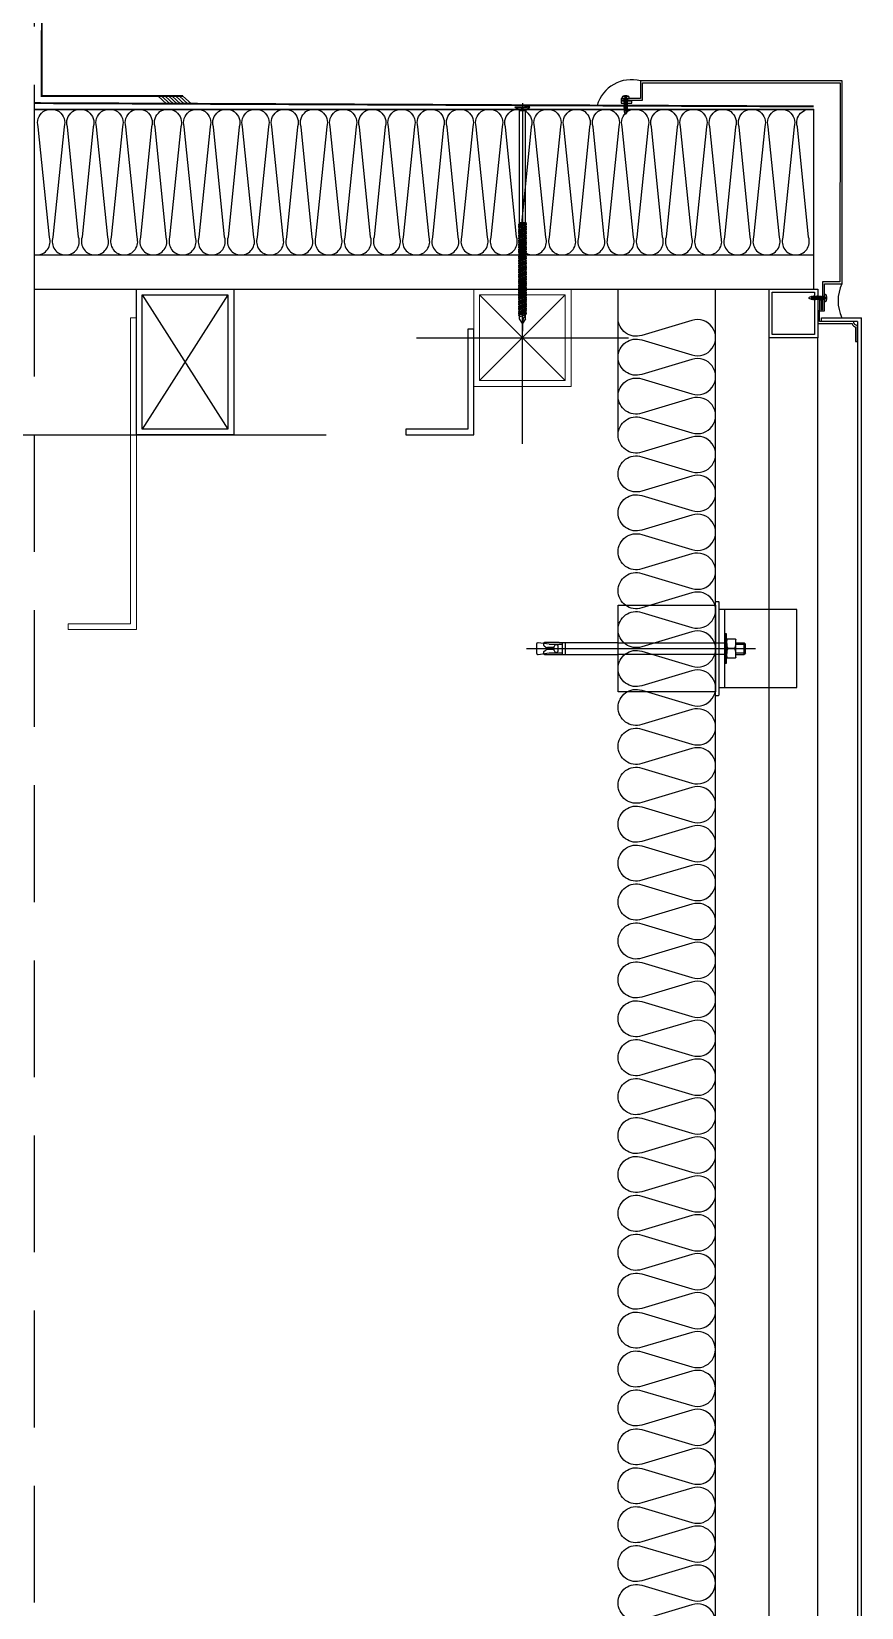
# Model space of a CAD drawing. Header units: millimetres. Extents: x -1320 to 172218, y -4077 to 50350.
# Drawn here: x 23597 to 24450, y 46745 to 48365 of the extents above; entities that cross this region are included whole.
import ezdxf

# ---------------------------------------------------------------- set-up
doc = ezdxf.new("R2010")
doc.units = ezdxf.units.MM
doc.header["$LTSCALE"] = 60
doc.linetypes.add('ghid', pattern=[3, 2, -1])
doc.linetypes.add('HIDDEN', pattern=[2, 1, -1])
for name, color, linetype in [('1', 1, 'Continuous'), ('4', 4, 'Continuous'), ('7', 7, 'Continuous'), ('A-ELE-8', 8, 'Continuous'), ('A-ETC-8', 8, 'Continuous'), ('A-FIN', 6, 'Continuous'), ('A-OPEN', 1, 'Continuous'), ('A-연도', 5, 'ghid'), ('BOLT', 8, 'Continuous'), ('cen', 1, 'Continuous'), ('DIM', 7, 'Continuous'), ('FLASHING', 3, 'Continuous'), ('INSUL', 8, 'Continuous'), ('ISL', 251, 'Continuous'), ('PANEL', 7, 'Continuous'), ('각파이프', 4, 'Continuous')]:
    doc.layers.add(name, color=color, linetype=linetype)
doc.layers.add('A-WIN', color=4, linetype='Continuous', lineweight=9)
doc.layers.add('NOPLOT', color=191, linetype='Continuous', plot=False)

# ---------------------------------------------------------------- blocks, each defined once
blk = doc.blocks.new('A$Cae507117')
at = {"layer": 'A-ETC-8'}
for points in [[(-50, 0), (-50, -50), (0, -50), (0, 0)], [(-46.8, -3.2), (-46.8, -46.8), (-3.2, -46.8), (-3.2, -3.2)]]:
    blk.add_lwpolyline(points, close=True, dxfattribs=at)
blk = doc.blocks.new('A$Cc29243e6')
at = {"layer": 'A-연도'}
blk.add_lwpolyline([(10720, -170), (10720, -33638.3), (9170, -33638.3), (9170, -170)], dxfattribs=at)
blk = doc.blocks.new('sq100')
at = {"layer": 'A-WIN', "color": 1}
for p, q in [((6038.6, -597309.5), (6126.6, -597397.5)), ((6126.6, -597309.5), (6038.6, -597397.5))]:
    blk.add_line(p, q, dxfattribs=at)
at = {"layer": 'A-WIN'}
for points in [[(6032.6, -597303.5), (6132.6, -597303.5), (6132.6, -597403.5), (6032.6, -597403.5)], [(6038.6, -597309.5), (6126.6, -597309.5), (6126.6, -597397.5), (6038.6, -597397.5)]]:
    blk.add_lwpolyline(points, close=True, dxfattribs=at)
at = {"layer": 'NOPLOT'}
for p, q in [((6082.6, -597462.5), (6082.6, -597244.5)), ((5973.7, -597353.5), (6191.6, -597353.5))]:
    blk.add_line(p, q, dxfattribs=at)
blk = doc.blocks.new('sb-200 (flat)')
at = {"layer": 'BOLT'}
for p, q in [((-7.7, 210.4), (7.7, 210.4)), ((-3, 206.8), (-7.7, 210.4)), ((-2.7, 206.8), (-7.5, 210.4)), ((-3, 91.3), (-3, 206.8)), ((3, 206.8), (-3, 206.8)), ((2.7, 206.8), (7.5, 210.4)), ((3, 206.8), (7.7, 210.4)), ((3, 90.5), (3, 206.8)), ((4, 87.9), (-4, 91.3)), ((4, 86.1), (-4, 89.5)), ((4, 84.2), (-4, 87.7)), ((4, 82.4), (-4, 85.8)), ((4, 80.6), (-4, 84)), ((4, 78.7), (-4, 82.2)), ((-3, 91.5), (3, 91.5)), ((-3, 89.5), (-3, 90.5)), ((-3, 89.5), (-3, 90.5)), ((-3, 87.7), (-3, 88.7)), ((-3, 85.8), (-3, 86.9)), ((-3, 84), (-3, 85)), ((-3, 82.2), (-3, 83.2)), ((-3, 80.3), (-3, 81.4)), ((4, 89.7), (-0.1, 91.5)), ((3, 88.7), (3, 89.7)), ((3, 86.9), (3, 87.9)), ((3, 85), (3, 86.1)), ((3, 83.2), (3, 84.2)), ((3, 81.4), (3, 82.4)), ((3, 81.4), (3, 82.4)), ((4, 76.9), (-4, 80.3)), ((4, 75.1), (-4, 78.5)), ((4, 73.2), (-4, 76.7)), ((4, 71.4), (-4, 74.8)), ((4, 69.6), (-4, 73)), ((4, 67.7), (-4, 71.2)), ((4, 65.9), (-4, 69.3)), ((4, 64.1), (-4, 67.5)), ((4, 62.2), (-4, 65.7)), ((-3, 78.5), (-3, 79.5)), ((-3, 76.7), (-3, 77.7)), ((-3, 74.8), (-3, 75.9)), ((-3, 73), (-3, 74)), ((-3, 71.2), (-3, 72.2)), ((-3, 69.3), (-3, 70.4)), ((-3, 67.5), (-3, 68.5)), ((-3, 65.7), (-3, 66.7)), ((-3, 63.8), (-3, 64.9)), ((3, 79.5), (3, 80.6)), ((3, 77.7), (3, 78.7)), ((3, 75.9), (3, 76.9)), ((3, 74), (3, 75.1)), ((3, 72.2), (3, 73.2)), ((3, 70.4), (3, 71.4)), ((3, 68.6), (3, 69.6)), ((3, 66.7), (3, 67.7)), ((3, 64.9), (3, 65.9)), ((4, 60.4), (-4, 63.8)), ((4, 58.6), (-4, 62)), ((4, 56.7), (-4, 60.2)), ((4, 54.9), (-4, 58.3)), ((4, 53.1), (-4, 56.5)), ((4, 51.2), (-4, 54.7)), ((4, 49.4), (-4, 52.8)), ((4, 47.6), (-4, 51)), ((4, 45.8), (-4, 49.2)), ((-3, 62), (-3, 63)), ((-3, 60.2), (-3, 61.2)), ((-3, 58.3), (-3, 59.4)), ((-3, 56.5), (-3, 57.5)), ((-3, 54.7), (-3, 55.7)), ((-3, 51), (-3, 52)), ((-3, 49.2), (-3, 50.2)), ((3, 63.1), (3, 64.1)), ((3, 61.2), (3, 62.2)), ((3, 59.4), (3, 60.4)), ((3, 57.6), (3, 58.6)), ((3, 55.7), (3, 56.7)), ((3, 53.9), (3, 54.9)), ((3, 52.1), (3, 53.1)), ((3, 50.2), (3, 51.2)), ((3, 48.4), (3, 49.4)), ((4, 43.9), (-4, 47.3)), ((4, 42.1), (-4, 45.5)), ((4, 40.3), (-4, 43.7)), ((4, 38.4), (-4, 41.8)), ((4, 36.6), (-4, 40)), ((4, 34.8), (-4, 38.2)), ((4, 32.9), (-4, 36.3)), ((4, 31.1), (-4, 34.5)), ((4, 29.3), (-4, 32.7)), ((-3, 47.3), (-3, 48.4)), ((-3, 45.5), (-3, 46.5)), ((-3, 43.7), (-3, 44.7)), ((-3, 41.8), (-3, 42.9)), ((-3, 40), (-3, 41)), ((-3, 38.2), (-3, 39.2)), ((-3, 36.3), (-3, 37.4)), ((-3, 34.5), (-3, 35.5)), ((-3, 32.7), (-3, 33.7)), ((3, 46.6), (3, 47.6)), ((3, 44.7), (3, 45.8)), ((3, 42.9), (3, 43.9)), ((3, 41.1), (3, 42.1)), ((3, 39.2), (3, 40.3)), ((3, 37.4), (3, 38.4)), ((3, 35.6), (3, 36.6)), ((3, 33.7), (3, 34.8)), ((3, 31.9), (3, 32.9)), ((4, 27.4), (-4, 30.8)), ((4, 25.6), (-4, 29)), ((4, 23.8), (-4, 27.2)), ((4, 21.9), (-4, 25.3)), ((4, 20.1), (-4, 23.5)), ((4, 18.3), (-4, 21.7)), ((4, 16.4), (-4, 19.8)), ((4, 14.6), (-4, 18)), ((-3, 30.8), (-3, 31.9)), ((-3, 29), (-3, 30)), ((-3, 27.2), (-3, 28.2)), ((-3, 25.3), (-3, 26.4)), ((-3, 23.5), (-3, 24.5)), ((-3, 21.7), (-3, 22.7)), ((-3, 19.8), (-3, 20.9)), ((-3, 18), (-3, 19)), ((-3, 16.2), (-3, 17.2)), ((3, 30.1), (3, 31.1)), ((3, 28.2), (3, 29.3)), ((3, 26.4), (3, 27.4)), ((3, 24.6), (3, 25.6)), ((3, 22.7), (3, 23.8)), ((3, 20.9), (3, 21.9)), ((3, 19.1), (3, 20.1)), ((3, 17.2), (3, 18.3)), ((3, 15.4), (3, 16.4)), ((4, 12.8), (-4, 16.2)), ((4, 10.9), (-4, 14.3)), ((4, 9.1), (-4, 12.5)), ((4, 7.3), (-4, 10.7)), ((4, 5.4), (-4, 8.8)), ((4, 3.6), (-4, 7)), ((4, 1.8), (-4, 5.2)), ((4, -0.1), (-4, 3.3)), ((4, -1.9), (-4, 1.5)), ((-3, 14.3), (-3, 15.4)), ((-3, 12.5), (-3, 13.5)), ((-3, 10.7), (-3, 11.7)), ((-3, 8.8), (-3, 9.9)), ((-3, 7), (-3, 8)), ((-3, 5.2), (-3, 6.2)), ((-3, 3.3), (-3, 4.4)), ((-3, 1.5), (-3, 2.5)), ((-3, -0.3), (-3, 0.7)), ((4, 7.3), (-0.1, 9)), ((3, 13.6), (3, 14.6)), ((3, 11.7), (3, 12.8)), ((3, 9.9), (3, 10.9)), ((3, 8.1), (3, 9.1)), ((3, 6.2), (3, 7.3)), ((3, 4.4), (3, 5.4)), ((3, 2.6), (3, 3.6)), ((3, 0.7), (3, 1.8)), ((4, -3.7), (-4, -0.3)), ((-1.1, -3.4), (-4, -2.2)), ((-3, -2.2), (-3, -1.1)), ((-3, -7.2), (-3, -3)), ((3, -1.1), (3, -0.1)), ((3, -2.9), (3, -1.9)), ((3, -7.2), (3, -3.7))]:
    blk.add_line(p, q, dxfattribs=at)
at = {"layer": 'BOLT', "linetype": 'HIDDEN'}
for q in [(-0.5, 209.4), (0.5, 209.4)]:
    blk.add_line((0, 210.4), q, dxfattribs=at)
for points in [[(0.5, 209.4), (4.5, 209.4), (4.5, 210.4), (-4.5, 210.4), (-4.5, 209.4), (-0.5, 209.4)], [(0.5, 210.4), (-0.5, 210.4)], [(-0.5, 209.4), (-0.5, 207.4), (0.5, 207.4), (0.5, 209.4)]]:
    blk.add_lwpolyline(points, dxfattribs=at)
at = {"layer": 'BOLT'}
for points in [[(-4, 91.3), (-3, 90.5), (3, 87.9), (4, 87.9), (3, 88.7), (-3, 91.3)], [(-4, 89.5), (-3, 88.7), (3, 86.1), (4, 86.1), (3, 86.9), (-3, 89.5)], [(-4, 87.7), (-3, 86.9), (3, 84.2), (4, 84.2), (3, 85), (-3, 87.7)], [(-4, 85.8), (-3, 85), (3, 82.4), (4, 82.4), (3, 83.2), (-3, 85.8)], [(-4, 84), (-3, 83.2), (3, 80.6), (4, 80.6), (3, 81.4), (-3, 84)], [(-4, 82.2), (-3, 81.4), (3, 78.7), (4, 78.7), (3, 79.5), (-3, 82.2)], [(-0.1, 91.5), (0.9, 90.7), (3, 89.7), (4, 89.7), (3, 90.5), (0.9, 91.5)], [(-4, 80.3), (-3, 79.5), (3, 76.9), (4, 76.9), (3, 77.7), (-3, 80.3)], [(-4, 78.5), (-3, 77.7), (3, 75.1), (4, 75.1), (3, 75.9), (-3, 78.5)], [(-4, 76.7), (-3, 75.9), (3, 73.2), (4, 73.2), (3, 74), (-3, 76.7)], [(-4, 74.8), (-3, 74), (3, 71.4), (4, 71.4), (3, 72.2), (-3, 74.8)], [(-4, 73), (-3, 72.2), (3, 69.6), (4, 69.6), (3, 70.4), (-3, 73)], [(-4, 71.2), (-3, 70.4), (3, 67.7), (4, 67.7), (3, 68.6), (-3, 71.2)], [(-4, 69.3), (-3, 68.5), (3, 65.9), (4, 65.9), (3, 66.7), (-3, 69.3)], [(-4, 67.5), (-3, 66.7), (3, 64.1), (4, 64.1), (3, 64.9), (-3, 67.5)], [(-4, 65.7), (-3, 64.9), (3, 62.2), (4, 62.2), (3, 63.1), (-3, 65.7)], [(-4, 63.8), (-3, 63), (3, 60.4), (4, 60.4), (3, 61.2), (-3, 63.8)], [(-4, 62), (-3, 61.2), (3, 58.6), (4, 58.6), (3, 59.4), (-3, 62)], [(-4, 60.2), (-3, 59.4), (3, 56.7), (4, 56.7), (3, 57.6), (-3, 60.2)], [(-4, 58.3), (-3, 57.5), (3, 54.9), (4, 54.9), (3, 55.7), (-3, 58.3)], [(-4, 56.5), (-3, 55.7), (3, 53.1), (4, 53.1), (3, 53.9), (-3, 56.5)], [(-4, 54.7), (-3, 53.9), (3, 51.2), (4, 51.2), (3, 52.1), (-3, 54.7)], [(-4, 52.8), (-3, 52), (3, 49.4), (4, 49.4), (3, 50.2), (-3, 52.8)], [(-4, 51), (-3, 50.2), (3, 47.6), (4, 47.6), (3, 48.4), (-3, 51)], [(-4, 49.2), (-3, 48.4), (3, 45.8), (4, 45.8), (3, 46.6), (-3, 49.2)], [(-4, 47.3), (-3, 46.5), (3, 43.9), (4, 43.9), (3, 44.7), (-3, 47.3)], [(-4, 45.5), (-3, 44.7), (3, 42.1), (4, 42.1), (3, 42.9), (-3, 45.5)], [(-4, 43.7), (-3, 42.9), (3, 40.3), (4, 40.3), (3, 41.1), (-3, 43.7)], [(-4, 41.8), (-3, 41), (3, 38.4), (4, 38.4), (3, 39.2), (-3, 41.8)], [(-4, 40), (-3, 39.2), (3, 36.6), (4, 36.6), (3, 37.4), (-3, 40)], [(-4, 38.2), (-3, 37.4), (3, 34.8), (4, 34.8), (3, 35.6), (-3, 38.2)], [(-4, 36.3), (-3, 35.5), (3, 32.9), (4, 32.9), (3, 33.7), (-3, 36.3)], [(-4, 34.5), (-3, 33.7), (3, 31.1), (4, 31.1), (3, 31.9), (-3, 34.5)], [(-4, 32.7), (-3, 31.9), (3, 29.3), (4, 29.3), (3, 30.1), (-3, 32.7)], [(-4, 30.8), (-3, 30), (3, 27.4), (4, 27.4), (3, 28.2), (-3, 30.8)], [(-4, 29), (-3, 28.2), (3, 25.6), (4, 25.6), (3, 26.4), (-3, 29)], [(-4, 27.2), (-3, 26.4), (3, 23.8), (4, 23.8), (3, 24.6), (-3, 27.2)], [(-4, 25.3), (-3, 24.5), (3, 21.9), (4, 21.9), (3, 22.7), (-3, 25.3)], [(-4, 23.5), (-3, 22.7), (3, 20.1), (4, 20.1), (3, 20.9), (-3, 23.5)], [(-4, 21.7), (-3, 20.9), (3, 18.3), (4, 18.3), (3, 19.1), (-3, 21.7)], [(-4, 19.8), (-3, 19), (3, 16.4), (4, 16.4), (3, 17.2), (-3, 19.8)], [(-4, 18), (-3, 17.2), (3, 14.6), (4, 14.6), (3, 15.4), (-3, 18)], [(-4, 16.2), (-3, 15.4), (3, 12.8), (4, 12.8), (3, 13.6), (-3, 16.2)], [(-4, 14.3), (-3, 13.5), (3, 10.9), (4, 10.9), (3, 11.7), (-3, 14.3)], [(-4, 12.5), (-3, 11.7), (3, 9.1), (4, 9.1), (3, 9.9), (-3, 12.5)], [(-4, 10.7), (-3, 9.9), (3, 7.3), (4, 7.3), (3, 8.1), (-3, 10.7)], [(-4, 8.8), (-3, 8), (3, 5.4), (4, 5.4), (3, 6.2), (-3, 8.8)], [(-4, 7), (-3, 6.2), (3, 3.6), (4, 3.6), (3, 4.4), (-3, 7)], [(-4, 5.2), (-3, 4.4), (3, 1.8), (4, 1.8), (3, 2.6), (-3, 5.2)], [(-4, 3.3), (-3, 2.5), (3, -0.1), (4, -0.1), (3, 0.7), (-3, 3.3)], [(-4, 1.5), (-3, 0.7), (3, -1.9), (4, -1.9), (3, -1.1), (-3, 1.5)], [(-4, -0.3), (-3, -1.1), (3, -3.7), (4, -3.7), (3, -2.9), (-3, -0.3)], [(-4, -2.2), (-3, -3), (-2.1, -3.4), (-1.1, -3.4), (-2.1, -2.6), (-3, -2.2)]]:
    blk.add_lwpolyline(points, close=True, dxfattribs=at)
for points in [[(-3, 89.9), (-4, 89.5), (-3, 90.3)], [(-3, 88.1), (-4, 87.7), (-3, 88.5)], [(-3, 86.2), (-4, 85.8), (-3, 86.6)], [(-3, 84.4), (-4, 84), (-3, 84.8)], [(-3, 82.6), (-4, 82.2), (-3, 83)], [(-3, 80.7), (-4, 80.3), (-3, 81.1)], [(3, 89.3), (4, 89.7), (3, 88.9)], [(3, 89.3), (4, 89.7), (3, 88.9)], [(3, 87.5), (4, 87.9), (3, 87.1)], [(3, 87.5), (4, 87.9), (3, 87.1)], [(3, 85.7), (4, 86.1), (3, 85.3)], [(3, 85.7), (4, 86.1), (3, 85.3)], [(3, 83.8), (4, 84.2), (3, 83.4)], [(3, 83.8), (4, 84.2), (3, 83.4)], [(3, 82), (4, 82.4), (3, 81.6)], [(3, 82), (4, 82.4), (3, 81.6)], [(-3, 78.9), (-4, 78.5), (-3, 79.3)], [(-3, 77.1), (-4, 76.7), (-3, 77.5)], [(-3, 75.2), (-4, 74.8), (-3, 75.6)], [(-3, 73.4), (-4, 73), (-3, 73.8)], [(-3, 71.6), (-4, 71.2), (-3, 72)], [(-3, 69.7), (-4, 69.3), (-3, 70.1)], [(-3, 67.9), (-4, 67.5), (-3, 68.3)], [(-3, 66.1), (-4, 65.7), (-3, 66.5)], [(3, 80.2), (4, 80.6), (3, 79.8)], [(3, 80.2), (4, 80.6), (3, 79.8)], [(3, 78.3), (4, 78.7), (3, 77.9)], [(3, 78.3), (4, 78.7), (3, 77.9)], [(3, 76.5), (4, 76.9), (3, 76.1)], [(3, 76.5), (4, 76.9), (3, 76.1)], [(3, 74.7), (4, 75.1), (3, 74.3)], [(3, 74.7), (4, 75.1), (3, 74.3)], [(3, 72.8), (4, 73.2), (3, 72.4)], [(3, 72.8), (4, 73.2), (3, 72.4)], [(3, 71), (4, 71.4), (3, 70.6)], [(3, 71), (4, 71.4), (3, 70.6)], [(3, 69.2), (4, 69.6), (3, 68.8)], [(3, 69.2), (4, 69.6), (3, 68.8)], [(3, 67.3), (4, 67.7), (3, 66.9)], [(3, 67.3), (4, 67.7), (3, 66.9)], [(3, 65.5), (4, 65.9), (3, 65.1)], [(3, 65.5), (4, 65.9), (3, 65.1)], [(-3, 64.2), (-4, 63.8), (-3, 64.6)], [(-3, 62.4), (-4, 62), (-3, 62.8)], [(-3, 60.6), (-4, 60.2), (-3, 61)], [(-3, 58.7), (-4, 58.3), (-3, 59.1)], [(-3, 56.9), (-4, 56.5), (-3, 57.3)], [(-3, 55.1), (-4, 54.7), (-3, 55.5)], [(-3, 53.2), (-4, 52.8), (-3, 53.6)], [(-3, 51.4), (-4, 51), (-3, 51.8)], [(-3, 49.6), (-4, 49.2), (-3, 50)], [(3, 63.7), (4, 64.1), (3, 63.3)], [(3, 63.7), (4, 64.1), (3, 63.3)], [(3, 61.8), (4, 62.2), (3, 61.4)], [(3, 61.8), (4, 62.2), (3, 61.4)], [(3, 60), (4, 60.4), (3, 59.6)], [(3, 60), (4, 60.4), (3, 59.6)], [(3, 58.2), (4, 58.6), (3, 57.8)], [(3, 58.2), (4, 58.6), (3, 57.8)], [(3, 56.3), (4, 56.7), (3, 55.9)], [(3, 56.3), (4, 56.7), (3, 55.9)], [(3, 54.5), (4, 54.9), (3, 54.1)], [(3, 54.5), (4, 54.9), (3, 54.1)], [(3, 52.7), (4, 53.1), (3, 52.3)], [(3, 52.7), (4, 53.1), (3, 52.3)], [(3, 50.8), (4, 51.2), (3, 50.4)], [(3, 50.8), (4, 51.2), (3, 50.4)], [(3, 49), (4, 49.4), (3, 48.6)], [(3, 49), (4, 49.4), (3, 48.6)], [(-3, 47.7), (-4, 47.3), (-3, 48.1)], [(-3, 45.9), (-4, 45.5), (-3, 46.3)], [(-3, 44.1), (-4, 43.7), (-3, 44.5)], [(-3, 42.2), (-4, 41.8), (-3, 42.6)], [(-3, 40.4), (-4, 40), (-3, 40.8)], [(-3, 38.6), (-4, 38.2), (-3, 39)], [(-3, 36.7), (-4, 36.3), (-3, 37.1)], [(-3, 34.9), (-4, 34.5), (-3, 35.3)], [(-3, 33.1), (-4, 32.7), (-3, 33.5)], [(3, 47.2), (4, 47.6), (3, 46.8)], [(3, 47.2), (4, 47.6), (3, 46.8)], [(3, 45.3), (4, 45.8), (3, 44.9)], [(3, 45.3), (4, 45.8), (3, 44.9)], [(3, 43.5), (4, 43.9), (3, 43.1)], [(3, 43.5), (4, 43.9), (3, 43.1)], [(3, 41.7), (4, 42.1), (3, 41.3)], [(3, 41.7), (4, 42.1), (3, 41.3)], [(3, 39.8), (4, 40.3), (3, 39.4)], [(3, 39.8), (4, 40.3), (3, 39.4)], [(3, 38), (4, 38.4), (3, 37.6)], [(3, 38), (4, 38.4), (3, 37.6)], [(3, 36.2), (4, 36.6), (3, 35.8)], [(3, 36.2), (4, 36.6), (3, 35.8)], [(3, 34.4), (4, 34.8), (3, 33.9)], [(3, 34.4), (4, 34.8), (3, 33.9)], [(3, 32.5), (4, 32.9), (3, 32.1)], [(3, 32.5), (4, 32.9), (3, 32.1)], [(-3, 31.2), (-4, 30.8), (-3, 31.6)], [(-3, 29.4), (-4, 29), (-3, 29.8)], [(-3, 27.6), (-4, 27.2), (-3, 28)], [(-3, 25.7), (-4, 25.3), (-3, 26.1)], [(-3, 23.9), (-4, 23.5), (-3, 24.3)], [(-3, 22.1), (-4, 21.7), (-3, 22.5)], [(-3, 20.2), (-4, 19.8), (-3, 20.6)], [(-3, 18.4), (-4, 18), (-3, 18.8)], [(-3, 16.6), (-4, 16.2), (-3, 17)], [(3, 30.7), (4, 31.1), (3, 30.3)], [(3, 30.7), (4, 31.1), (3, 30.3)], [(3, 28.9), (4, 29.3), (3, 28.4)], [(3, 28.9), (4, 29.3), (3, 28.4)], [(3, 27), (4, 27.4), (3, 26.6)], [(3, 27), (4, 27.4), (3, 26.6)], [(3, 25.2), (4, 25.6), (3, 24.8)], [(3, 25.2), (4, 25.6), (3, 24.8)], [(3, 23.4), (4, 23.8), (3, 23)], [(3, 23.4), (4, 23.8), (3, 23)], [(3, 21.5), (4, 21.9), (3, 21.1)], [(3, 21.5), (4, 21.9), (3, 21.1)], [(3, 19.7), (4, 20.1), (3, 19.3)], [(3, 19.7), (4, 20.1), (3, 19.3)], [(3, 17.9), (4, 18.3), (3, 17.5)], [(3, 17.9), (4, 18.3), (3, 17.5)], [(3, 16), (4, 16.4), (3, 15.6)], [(3, 16), (4, 16.4), (3, 15.6)], [(-3, 14.7), (-4, 14.3), (-3, 15.1)], [(-3, 12.9), (-4, 12.5), (-3, 13.3)], [(-3, 11.1), (-4, 10.7), (-3, 11.5)], [(-3, 9.2), (-4, 8.8), (-3, 9.6)], [(-3, 7.4), (-4, 7), (-3, 7.8)], [(-3, 5.6), (-4, 5.2), (-3, 6)], [(-3, 3.7), (-4, 3.3), (-3, 4.1)], [(-3, 1.9), (-4, 1.5), (-3, 2.3)], [(-3, 0.1), (-4, -0.3), (-3, 0.5)], [(3, 14.2), (4, 14.6), (3, 13.8)], [(3, 14.2), (4, 14.6), (3, 13.8)], [(3, 12.4), (4, 12.8), (3, 12)], [(3, 12.4), (4, 12.8), (3, 12)], [(3, 10.5), (4, 10.9), (3, 10.1)], [(3, 10.5), (4, 10.9), (3, 10.1)], [(3, 8.7), (4, 9.1), (3, 8.3)], [(3, 8.7), (4, 9.1), (3, 8.3)], [(3, 6.9), (4, 7.3), (3, 6.5)], [(3, 6.9), (4, 7.3), (3, 6.5)], [(3, 6.9), (4, 7.3), (3, 6.5)], [(3, 6.9), (4, 7.3), (3, 6.5)], [(3, 5), (4, 5.4), (3, 4.6)], [(3, 5), (4, 5.4), (3, 4.6)], [(3, 3.2), (4, 3.6), (3, 2.8)], [(3, 3.2), (4, 3.6), (3, 2.8)], [(3, 1.4), (4, 1.8), (3, 1)], [(3, 1.4), (4, 1.8), (3, 1)], [(-3, -1.8), (-4, -2.2), (-3, -1.4)], [(3, -5.2), (-1.1, -3.4), (-3, -4.5), (-0.7, -7), (0, -12)], [(-3, -7.2), (0, -12), (3, -7.2)], [(3, -0.5), (4, -0.1), (3, -0.9)], [(3, -0.5), (4, -0.1), (3, -0.9)], [(3, -2.3), (4, -1.9), (3, -2.7)], [(3, -2.3), (4, -1.9), (3, -2.7)], [(3, -4.1), (4, -3.7), (3, -4.5)], [(3, -4.1), (4, -3.7), (3, -4.5)]]:
    blk.add_lwpolyline(points, dxfattribs=at)
at = {"layer": 'cen'}
blk.add_line((0, 214.4), (0, -20), dxfattribs=at)
blk = doc.blocks.new('BBCCCVV')
at = {"layer": '1', "ltscale": 0.2}
for p, q in [((-1.5, 0), (-1.5, -1.3)), ((1.5, 0), (1.5, -0.7)), ((-2, -1.5), (-1.5, -1.3)), ((-2, -1.5), (2, -2.1)), ((-2, -1.6), (-1.5, -1.8)), ((-2, -1.6), (1.9, -2.2)), ((-2, -2.7), (-1.5, -2.5)), ((-2, -2.7), (2, -3.4)), ((-2, -2.8), (-1.5, -3)), ((-2, -2.8), (1.9, -3.5)), ((-2, -3.9), (-1.5, -3.7)), ((-2, -3.9), (2, -4.6)), ((-2, -4), (-1.5, -4.2)), ((-2, -4), (1.9, -4.7)), ((-2, -5.2), (-1.5, -5)), ((-2, -5.2), (2, -5.8)), ((-2, -5.3), (-1.5, -5.5)), ((-2, -5.3), (1.9, -5.9)), ((-2, -6.4), (-1.5, -6.2)), ((-2, -6.4), (2, -7.1)), ((-2, -6.5), (-1.5, -6.7)), ((-2, -6.5), (1.9, -7.2)), ((-2, -7.6), (-1.5, -7.4)), ((-2, -7.6), (2, -8.3)), ((-2, -7.7), (-1.5, -7.9)), ((-2, -7.7), (1.9, -8.4)), ((-2, -8.9), (-1.5, -8.7)), ((-2, -8.9), (2, -9.5)), ((-2, -9), (-1.5, -9.2)), ((-2, -9), (1.9, -9.6)), ((-2, -10.1), (-1.5, -9.9)), ((-2, -10.1), (2, -10.8)), ((-2, -10.2), (-1.5, -10.4)), ((-2, -10.2), (1.9, -10.9)), ((-2, -11.3), (-1.5, -11.1)), ((-2, -11.3), (2, -12)), ((-2, -11.4), (-1.5, -11.6)), ((-2, -11.4), (1.9, -12.1)), ((-2, -12.6), (-1.5, -12.4)), ((-2, -12.6), (1.5, -13.2)), ((-2, -12.7), (-1.5, -12.9)), ((-2, -12.7), (1.3, -13.2)), ((-1.5, -1.3), (1.5, -1.9)), ((-1.5, -1.8), (-1.5, -2.5)), ((-1.5, -1.8), (1.5, -2.4)), ((-1.5, -2.5), (1.5, -3.1)), ((-1.5, -3), (-1.5, -3.7)), ((-1.5, -3), (1.5, -3.6)), ((-1.5, -3.7), (1.5, -4.4)), ((-1.5, -4.2), (-1.5, -5)), ((-1.5, -4.2), (1.5, -4.9)), ((-1.5, -5), (1.5, -5.6)), ((-1.5, -5.5), (-1.5, -6.2)), ((-1.5, -5.5), (1.5, -6.1)), ((-1.5, -6.2), (1.5, -6.8)), ((-1.5, -6.7), (-1.5, -7.4)), ((-1.5, -6.7), (1.5, -7.3)), ((-1.5, -7.4), (1.5, -8.1)), ((-1.5, -7.9), (-1.5, -8.7)), ((-1.5, -7.9), (1.5, -8.6)), ((-1.5, -8.7), (1.5, -9.3)), ((-1.5, -9.2), (-1.5, -9.9)), ((-1.5, -9.2), (1.5, -9.8)), ((-1.5, -9.9), (1.5, -10.5)), ((-1.5, -10.4), (-1.5, -11.1)), ((-1.5, -10.4), (1.5, -11)), ((-1.5, -11.1), (1.5, -11.8)), ((-1.5, -11.6), (-1.5, -12.4)), ((-1.5, -11.6), (1.5, -12.3)), ((-1.5, -12.4), (1.5, -13)), ((-1.5, -12.9), (-1.5, -13.4)), ((-1.5, -12.9), (0, -13.2)), ((-1.5, -13.4), (-0.4, -15.8)), ((-0.1, -0.5), (2, -0.9)), ((-0.1, -0.5), (1.5, -0.7)), ((-0.1, -0.7), (1.9, -1)), ((-0.1, -0.7), (1.5, -1.2)), ((1.5, -13.2), (0, -13.2)), ((1.5, -13.4), (0.4, -15.8)), ((2, -0.8), (1.5, -0.7)), ((2, -1), (1.5, -1.2)), ((1.5, -1.2), (1.5, -1.9)), ((2, -2.1), (1.5, -1.9)), ((2, -2.2), (1.5, -2.4)), ((1.5, -2.4), (1.5, -3.1)), ((2, -3.3), (1.5, -3.1)), ((2, -3.4), (1.5, -3.6)), ((1.5, -3.6), (1.5, -4.4)), ((2, -4.6), (1.5, -4.4)), ((2, -4.7), (1.5, -4.9)), ((1.5, -4.9), (1.5, -5.6)), ((2, -5.8), (1.5, -5.6)), ((2, -5.9), (1.5, -6.1)), ((1.5, -6.1), (1.5, -6.8)), ((2, -7), (1.5, -6.8)), ((2, -7.1), (1.5, -7.3)), ((1.5, -7.3), (1.5, -8.1)), ((2, -8.3), (1.5, -8.1)), ((2, -8.4), (1.5, -8.6)), ((1.5, -8.6), (1.5, -9.3)), ((2, -9.5), (1.5, -9.3)), ((2, -9.6), (1.5, -9.8)), ((1.5, -9.8), (1.5, -10.5)), ((2, -10.7), (1.5, -10.5)), ((2, -10.8), (1.5, -11)), ((1.5, -11), (1.5, -11.8)), ((2, -12), (1.5, -11.8)), ((2, -12.1), (1.5, -12.3)), ((1.5, -12.3), (1.5, -13.4))]:
    blk.add_line(p, q, dxfattribs=at)
blk.add_lwpolyline([(-3.5, 0), (3.5, 0), (3.5, 1, 0.336479), (2.5, 2.2, 0.138717), (-2.5, 2.2, 0.336479), (-3.5, 1)], format="xyb", close=True, dxfattribs=at)
blk.add_lwpolyline([(2.5, 2.2), (2.3, 2), (2.1, 2), (1.8, 1.9), (1.5, 2), (1.3, 2), (1, 2.1), (0.8, 2.1), (0.7, 2.1), (0.6, 2.1), (0.5, 2), (0.5, 1.8), (0.5, 1.6), (0.5, 1.4), (0.5, 1.2), (0.5, 1), (0.5, 0.8), (0.4, 0.7), (0.3, 0.6), (0.1, 0.6), (0, 0.5), (-0.1, 0.6), (-0.3, 0.6), (-0.4, 0.7), (-0.5, 0.8), (-0.5, 1), (-0.5, 1.2), (-0.5, 1.4), (-0.5, 1.6), (-0.5, 1.8), (-0.5, 2), (-0.6, 2.1), (-0.7, 2.1), (-0.8, 2.1), (-1, 2.1), (-1.3, 2), (-1.5, 2), (-1.8, 1.9), (-2.1, 2), (-2.3, 2), (-2.5, 2.2)], dxfattribs=at)
for centre, radius, start, end in [((-1.9, -1.5), 0.0925, 150.0754, 220.1339), ((-1.9, -2.8), 0.0925, 150.0754, 220.1339), ((-1.9, -4), 0.0925, 150.0754, 220.1339), ((-1.9, -5.2), 0.0925, 150.0754, 220.1339), ((-1.9, -6.5), 0.0925, 150.0754, 220.1339), ((-1.9, -7.7), 0.0925, 150.0754, 220.1339), ((-1.9, -8.9), 0.0925, 150.0754, 220.1339), ((-1.9, -10.2), 0.0925, 150.0754, 220.1339), ((-1.9, -11.4), 0.0925, 150.0754, 220.1339), ((-1.9, -12.6), 0.0925, 150.0754, 220.1339), ((0, -15.5), 0.46, 215.1627, 324.8373), ((0, -0.6), 0.0602, 110.6851, 229.2729), ((1.9, -0.9), 0.0925, 330.0754, 40.1339), ((1.9, -2.2), 0.0925, 330.0754, 40.1339), ((1.9, -3.4), 0.0925, 330.0754, 40.1339), ((1.9, -4.6), 0.0925, 330.0754, 40.1339), ((1.9, -5.8), 0.0925, 330.0754, 40.1339), ((1.9, -7.1), 0.0925, 330.0754, 40.1339), ((1.9, -8.3), 0.0925, 330.0754, 40.1339), ((1.9, -9.5), 0.0925, 330.0754, 40.1339), ((1.9, -10.8), 0.0925, 330.0754, 40.1339), ((1.9, -12), 0.0925, 330.0754, 40.1339)]:
    blk.add_arc(centre, radius, start, end, dxfattribs=at)
blk = doc.blocks.new('A$C6603cac8')
at = {"layer": '4'}
for points in [[(-75, 50), (-75, -50), (75, -50), (75, 50)], [(-69, 44), (-69, -44), (69, -44), (69, 44)]]:
    blk.add_lwpolyline(points, close=True, dxfattribs=at)
at = {"layer": 'A-OPEN'}
for p, q in [((-69, 44), (69, -44)), ((-69, -44), (69, 44))]:
    blk.add_line(p, q, dxfattribs=at)
blk = doc.blocks.new('너트 M12')
for p, q in [((-9, 0), (9, 0)), ((-9.5, -9), (-9.5, -0.5)), ((9, -9.5), (-9, -9.5)), ((0, -8.3), (0, -1.2)), ((9.5, -0.5), (9.5, -9))]:
    blk.add_line(p, q)
for centre, start, end in [((-9, -0.5), 90, 180), ((-9, -9), 180, 270), ((9, -0.5), 0, 90), ((9, -9), 270, 0)]:
    blk.add_arc(centre, 0.5, start, end)
at = {"extrusion": (0, 0, -1)}
for centre, major_axis, ratio, start_param, end_param in [((-4.8, -0.9), (-4.75, 0.31), 0.185359, -0.024388, 3.141593), ((4.8, -0.9), (4.75, 0.31), 0.185108, 3.141593, 6.30754), ((-4.8, -8.6), (4.75, 0.31), 0.187111, 0, 3.166211), ((4.8, -8.6), (-4.75, 0.31), 0.185991, 3.117121, 6.283185)]:
    blk.add_ellipse(centre, major_axis=major_axis, ratio=ratio, start_param=start_param, end_param=end_param, dxfattribs=at)
blk = doc.blocks.new('A$C4fb6b26a')
at = {"layer": 'A-ETC-8'}
for p, q in [((-80, 0), (-80, -80)), ((-277.5, -40), (-42.5, -40)), ((-267.5, -35.5), (-267.5, -44.5)), ((-265.5, -34), (-266, -34)), ((-266, -46), (-265.5, -46)), ((-254.5, -35.5), (-265.5, -34)), ((-265.5, -46), (-254.5, -44.5)), ((-260.1, -34.8), (-260.1, -36.5)), ((-260.1, -43.5), (-260.1, -45.2)), ((-259.6, -37.3), (-257.8, -38.5)), ((-259.6, -42.7), (-257.8, -41.5)), ((-244.1, -33.8), (-259.1, -33.8)), ((-259.1, -46.2), (-244.1, -46.2)), ((-249.6, -39), (-256.2, -39)), ((-249.6, -41), (-256.2, -41)), ((-254.5, -35.5), (-240.5, -35.5)), ((-254.5, -44.5), (-240.5, -44.5)), ((-249.1, -38.5), (-249.1, -38)), ((-249.1, -42), (-249.1, -41.5)), ((-245.1, -42), (-245.1, -38)), ((-244.1, -33.8), (-241.1, -33.8)), ((-244.1, -46.2), (-241.1, -46.2)), ((-241.1, -33.8), (-241.1, -46.2)), ((-240.5, -46), (-240.5, -34)), ((-237.5, -34), (-240.5, -34)), ((-240.5, -46), (-237.5, -46)), ((-237.5, -46), (-237.5, -34)), ((-183.5, -34), (-237.5, -34)), ((-237.5, -46), (-183.5, -46)), ((-183.5, -34), (-74, -34)), ((-74, -46), (-183.5, -46)), ((-62.7, -44.5), (-52.5, -44.5)), ((-62.5, -34), (-54, -34)), ((-62.5, -35.5), (-52.5, -35.5)), ((-62.5, -46), (-54, -46)), ((-54, -46), (-54, -34)), ((-52.5, -35.5), (-54, -34)), ((-52.5, -44.5), (-54, -46)), ((-52.5, -44.5), (-52.5, -35.5))]:
    blk.add_line(p, q, dxfattribs=at)
for points in [[(-83.5, 4.5), (-83.5, -84.5), (-183.5, -84.5), (-183.5, 4.5)], [(-80, -80), (-74, -80), (-74, 0), (-80, 0)], [(-74, -25), (-74, -55), (-72, -55), (-72, -25)]]:
    blk.add_lwpolyline(points, close=True, dxfattribs=at)
blk.add_lwpolyline([(-80, 7.5), (-80, -87.5, -0.414214), (-81, -88.5), (-83.5, -88.5), (-83.5, 8.5), (-81, 8.5, -0.414214)], format="xyb", close=True, dxfattribs=at)
blk.add_lwpolyline([(-80, -80), (0, -80), (0, 0), (-80, 0)], dxfattribs=at)
for centre, radius, start, end in [((-266, -35.5), 1.5, 90, 180), ((-266, -44.5), 1.5, 180, 270), ((-259.1, -34.8), 1, 90, 180), ((-259.1, -36.5), 1, 180, 236.3099), ((-259.1, -43.5), 1, 123.6901, 180), ((-259.1, -45.2), 1, 180, 270), ((-256.2, -36), 3, 236.3099, 270), ((-256.2, -44), 3, 90, 123.6901), ((-249.6, -38.5), 0.5, 270, 0), ((-249.6, -41.5), 0.5, 0, 90), ((-247.1, -38), 2, 90, 180), ((-247.1, -42), 2, 180, 270), ((-247.1, -38), 2, 0, 90), ((-247.1, -42), 2, 270, 0)]:
    blk.add_arc(centre, radius, start, end, dxfattribs=at)
at = {"layer": 'A-ETC-8', "xscale": -1, "rotation": 90}
blk.add_blockref('너트 M12', (-72, -40), dxfattribs=at)

msp = doc.modelspace()

# ---------------------------------------------------------------- linework, layer by layer
at = {"layer": '4', "color": 9, "elevation": 0}
msp.add_lwpolyline([(23752.8, 48298.3, 2, 2, 0), (23607.8, 48298.3, 2, 2, 0), (23608, 48546.4, 2, 0, 0)], format="xyseb", dxfattribs=at)
at = {"layer": '4', "const_width": 2, "elevation": 0}
msp.add_lwpolyline([(23600.6, 48291.1), (24400.9, 48287.7)], dxfattribs=at)
at = {"layer": '4'}
msp.add_arc((24213.9, 48278.1, 0), 37.1, 75.7557, 163.3977, dxfattribs=at)
at = {"layer": '7'}
for p, q in [((23727.3, 48298.3, 0), (23735.9, 48290.3, 0)), ((23730.9, 48298.3, 0), (23739.6, 48290.3, 0)), ((23734.6, 48298.3, 0), (23743.2, 48290.3, 0)), ((23738.2, 48298.3, 0), (23746.9, 48290.3, 0)), ((23741.9, 48298.3, 0), (23750.5, 48290.3, 0)), ((23745.5, 48298.3, 0), (23754.2, 48290.3, 0)), ((23749.2, 48298.3, 0), (23757.8, 48290.3, 0)), ((23752.8, 48298.3, 0), (23761.5, 48290.3, 0))]:
    msp.add_line(p, q, dxfattribs=at)
at = {"layer": 'A-ELE-8'}
msp.add_line((20300, 47950), (23900, 47950), dxfattribs=at)
at = {"layer": 'A-ETC-8'}
for p, q in [((24355, 45995.4, 0), (24355, 48050, 0)), ((24405, 45995.4, 0), (24405, 48050, 0))]:
    msp.add_line(p, q, dxfattribs=at)
at = {"layer": 'A-ETC-8', "elevation": 0}
msp.add_lwpolyline([(24442, 48066.5), (24407, 48066.5), (24407, 48077.5), (24405, 48077.5), (24405, 48064.5), (24440.3, 48064.5, 0.226541), (24444, 48060.8), (24444, 48046.1), (24446, 48046.1), (24446, 48062.5, -0.414214)], format="xyb", close=True, dxfattribs=at)
at = {"layer": 'A-ETC-8'}
msp.add_arc((24465.5, 48088, 0), 39.6, 153.7792, 206.2208, dxfattribs=at)
at = {"layer": 'A-FIN', "elevation": 0}
for points in [[(24446, 48066.5), (24409, 48066.5), (24409, 48066.5), (24409, 48070.5), (24450, 48070.5)], [(24446, 48066.5), (24446, 45956.4)], [(24450, 45952.4), (24450, 48070.5)]]:
    msp.add_lwpolyline(points, dxfattribs=at)
at = {"layer": 'A-WIN'}
msp.add_lwpolyline([(23635, 47750), (23705, 47750), (23705, 48070.4), (23699, 48070.4), (23699, 47756), (23635, 47756)], close=True, dxfattribs=at)
at = {"layer": 'FLASHING', "elevation": 0}
msp.add_lwpolyline([(24430, 48314), (24223, 48314), (24223, 48296), (24203, 48296), (24203, 48291), (24214, 48291), (24214, 48293), (24204, 48293), (24204, 48294), (24225, 48294), (24225, 48312), (24428.1, 48312), (24427.9, 48107.5), (24410, 48107.5), (24410, 48088.5), (24410, 48078.5), (24409, 48078.5), (24409, 48088.5), (24407, 48088.5), (24407, 48077.5), (24412, 48077.5), (24412, 48088.5), (24412, 48105.5), (24430, 48105.5), (24430, 48314)], dxfattribs=at)
at = {"layer": 'INSUL'}
for p, q in [((24200, 47950), (24200, 48100)), ((24300, 45950), (24300, 48100, 0))]:
    msp.add_line(p, q, dxfattribs=at)
at = {"layer": 'ISL', "elevation": 0}
for points in [[(23602.5, 48135, 0.509267), (23615.7, 48153.2), (23604.2, 48266.8, -1.372593), (23630.7, 48266.8), (23619.2, 48153.2, 0.509267), (23632.5, 48135, 0.509267), (23645.7, 48153.2), (23634.2, 48266.8, -1.372593), (23660.7, 48266.8), (23649.2, 48153.2, 0.509267), (23662.5, 48135, 0.509267), (23675.7, 48153.2), (23664.2, 48266.8, -1.372593), (23690.7, 48266.8), (23679.2, 48153.2, 0.509267), (23692.5, 48135, 0.509267), (23705.7, 48153.2), (23694.2, 48266.8, -1.372593), (23720.7, 48266.8), (23709.2, 48153.2, 0.509267), (23722.5, 48135, 0.509267), (23735.7, 48153.2), (23724.2, 48266.8, -1.372593), (23750.7, 48266.8), (23739.2, 48153.2, 0.509267), (23752.5, 48135, 0.509267), (23765.7, 48153.2), (23754.2, 48266.8, -1.372593), (23780.7, 48266.8), (23769.2, 48153.2, 0.509267), (23782.5, 48135, 0.509267), (23795.7, 48153.2), (23784.2, 48266.8, -1.372593), (23810.7, 48266.8), (23799.2, 48153.2, 0.509267), (23812.5, 48135, 0.509267), (23825.7, 48153.2), (23814.2, 48266.8, -1.372593), (23840.7, 48266.8), (23829.2, 48153.2, 0.509267), (23842.5, 48135, 0.509267), (23855.7, 48153.2), (23844.2, 48266.8, -1.372593), (23870.7, 48266.8), (23859.2, 48153.2, 0.509267), (23872.5, 48135, 0.509267), (23885.7, 48153.2), (23874.2, 48266.8, -1.372593), (23900.7, 48266.8), (23889.2, 48153.2, 0.509267), (23902.5, 48135, 0.509267), (23915.7, 48153.2), (23904.2, 48266.8, -1.372593), (23930.7, 48266.8), (23919.2, 48153.2, 0.509267), (23932.5, 48135, 0.509267), (23945.7, 48153.2), (23934.2, 48266.8, -1.372593), (23960.7, 48266.8), (23949.2, 48153.2, 0.509267), (23962.5, 48135, 0.509267), (23975.7, 48153.2), (23964.2, 48266.8, -1.372593), (23990.7, 48266.8), (23979.2, 48153.2, 0.509267), (23992.5, 48135, 0.509267), (24005.7, 48153.2), (23994.2, 48266.8, -1.372593), (24020.7, 48266.8), (24009.2, 48153.2, 0.509267), (24022.5, 48135, 0.509267), (24035.7, 48153.2), (24024.2, 48266.8, -1.372593), (24050.7, 48266.8), (24039.2, 48153.2, 0.509267), (24052.5, 48135, 0.509267), (24065.7, 48153.2), (24054.2, 48266.8, -1.372593), (24080.7, 48266.8), (24069.2, 48153.2, 0.509267), (24082.5, 48135, 0.509267), (24095.7, 48153.2), (24084.2, 48266.8, -1.372593), (24110.7, 48266.8), (24099.2, 48153.2, 0.509267), (24112.5, 48135, 0.509267), (24125.7, 48153.2), (24114.2, 48266.8, -1.372593), (24140.7, 48266.8), (24129.2, 48153.2, 0.509267), (24142.5, 48135, 0.509267), (24155.7, 48153.2), (24144.2, 48266.8, -1.372593), (24170.7, 48266.8), (24159.2, 48153.2, 0.509267), (24172.5, 48135, 0.509267), (24185.7, 48153.2), (24174.2, 48266.8, -1.372593), (24200.7, 48266.8), (24189.2, 48153.2, 0.509267), (24202.5, 48135, 0.509267), (24215.7, 48153.2), (24204.2, 48266.8, -1.372593), (24230.7, 48266.8), (24219.2, 48153.2, 0.509267), (24232.5, 48135, 0.509267), (24245.7, 48153.2), (24234.2, 48266.8, -1.372593), (24260.7, 48266.8), (24249.2, 48153.2, 0.509267), (24262.5, 48135, 0.509267), (24275.7, 48153.2), (24264.2, 48266.8, -1.372593), (24290.7, 48266.8), (24279.2, 48153.2, 0.509267), (24292.5, 48135, 0.509267), (24305.7, 48153.2), (24294.2, 48266.8, -1.372593), (24320.7, 48266.8), (24309.2, 48153.2, 0.509267), (24322.5, 48135, 0.509267), (24335.7, 48153.2), (24324.2, 48266.8, -1.372593), (24350.7, 48266.8), (24339.2, 48153.2, 0.509267), (24352.5, 48135, 0.509267), (24365.7, 48153.2), (24354.2, 48266.8, -1.372593), (24380.7, 48266.8), (24369.2, 48153.2, 0.509267), (24382.5, 48135, 0.509267), (24395.7, 48153.2), (24384.2, 48266.8, -0.592064), (24401, 48284.5, -0.592064)], [(24275.8, 46712.4, 1.372593), (24275.8, 46747.7), (24224.2, 46732.4, -0.509267), (24200, 46750, -0.509267), (24224.2, 46767.7), (24275.8, 46752.4, 1.372593), (24275.8, 46787.7), (24224.2, 46772.4, -0.509267), (24200, 46790, -0.509267), (24224.2, 46807.7), (24275.8, 46792.4, 1.372593), (24275.8, 46827.7), (24224.2, 46812.4, -0.509267), (24200, 46830, -0.509267), (24224.2, 46847.7), (24275.8, 46832.4, 1.372593), (24275.8, 46867.7), (24224.2, 46852.4, -0.509267), (24200, 46870, -0.509267), (24224.2, 46887.7), (24275.8, 46872.4, 1.372593), (24275.8, 46907.7), (24224.2, 46892.4, -0.509267), (24200, 46910, -0.509267), (24224.2, 46927.7), (24275.8, 46912.4, 1.372593), (24275.8, 46947.7), (24224.2, 46932.4, -0.509267), (24200, 46950, -0.509267), (24224.2, 46967.7), (24275.8, 46952.4, 1.372593), (24275.8, 46987.7), (24224.2, 46972.4, -0.509267), (24200, 46990, -0.509267), (24224.2, 47007.7), (24275.8, 46992.4, 1.372593), (24275.8, 47027.7), (24224.2, 47012.4, -0.509267), (24200, 47030, -0.509267), (24224.2, 47047.7), (24275.8, 47032.3, 1.372593), (24275.8, 47067.7), (24224.2, 47052.3, -0.509267), (24200, 47070, -0.509267), (24224.2, 47087.7), (24275.8, 47072.3, 1.372593), (24275.8, 47107.7), (24224.2, 47092.3, -0.509267), (24200, 47110, -0.509267), (24224.2, 47127.7), (24275.8, 47112.3, 1.372593), (24275.8, 47147.7), (24224.2, 47132.3, -0.509267), (24200, 47150, -0.509267), (24224.2, 47167.7), (24275.8, 47152.3, 1.372593), (24275.8, 47187.7), (24224.2, 47172.3, -0.509267), (24200, 47190, -0.509267), (24224.2, 47207.7), (24275.8, 47192.3, 1.372593), (24275.8, 47227.7), (24224.2, 47212.3, -0.509267), (24200, 47230, -0.509267), (24224.2, 47247.7), (24275.8, 47232.3, 1.372593), (24275.8, 47267.7), (24224.2, 47252.3, -0.509267), (24200, 47270, -0.509267), (24224.2, 47287.7), (24275.8, 47272.3, 1.372593), (24275.8, 47307.7), (24224.2, 47292.3, -0.509267), (24200, 47310, -0.509267), (24224.2, 47327.7), (24275.8, 47312.3, 1.372593), (24275.8, 47347.7), (24224.2, 47332.3, -0.509267), (24200, 47350, -0.509267), (24224.2, 47367.7), (24275.8, 47352.3, 1.372593), (24275.8, 47387.7), (24224.2, 47372.3, -0.509267), (24200, 47390, -0.509267), (24224.2, 47407.7), (24275.8, 47392.3, 1.372593), (24275.8, 47427.7), (24224.2, 47412.3, -0.509267), (24200, 47430, -0.509267), (24224.2, 47447.7), (24275.8, 47432.3, 1.372593), (24275.8, 47467.7), (24224.2, 47452.3, -0.509267), (24200, 47470, -0.509267), (24224.2, 47487.7), (24275.8, 47472.3, 1.372593), (24275.8, 47507.7), (24224.2, 47492.3, -0.509267), (24200, 47510, -0.509267), (24224.2, 47527.7), (24275.8, 47512.3, 1.372593), (24275.8, 47547.7), (24224.2, 47532.3, -0.509267), (24200, 47550, -0.509267), (24224.2, 47567.7), (24275.8, 47552.3, 1.372593), (24275.8, 47587.7), (24224.2, 47572.3, -0.509267), (24200, 47590, -0.509267), (24224.2, 47607.7), (24275.8, 47592.3, 1.372593), (24275.8, 47627.7), (24224.2, 47612.3, -0.509267), (24200, 47630, -0.509267), (24224.2, 47647.7), (24275.8, 47632.3, 1.372593), (24275.8, 47667.7), (24224.2, 47652.3, -0.509267), (24200, 47670, -0.509267), (24224.2, 47687.7), (24275.8, 47672.3, 1.372593), (24275.8, 47707.7), (24224.2, 47692.3, -0.509267), (24200, 47710, -0.509267), (24224.2, 47727.7), (24275.8, 47712.3, 1.372593), (24275.8, 47747.7), (24224.2, 47732.3, -0.509267), (24200, 47750, -0.509267), (24224.2, 47767.7), (24275.8, 47752.3, 1.372593), (24275.8, 47787.7), (24224.2, 47772.3, -0.509267), (24200, 47790, -0.509267), (24224.2, 47807.7), (24275.8, 47792.3, 1.372593), (24275.8, 47827.7), (24224.2, 47812.3, -0.509267), (24200, 47830, -0.509267), (24224.2, 47847.7), (24275.8, 47832.3, 1.372593), (24275.8, 47867.7), (24224.2, 47852.3, -0.509267), (24200, 47870, -0.509267), (24224.2, 47887.7), (24275.8, 47872.3, 1.372593), (24275.8, 47907.7), (24224.2, 47892.3, -0.509267), (24200, 47910, -0.509267), (24224.2, 47927.7), (24275.8, 47912.3, 1.372593), (24275.8, 47947.7), (24224.2, 47932.3, -0.509267), (24200, 47950, -0.509267), (24224.2, 47967.7), (24275.8, 47952.3, 1.372593), (24275.8, 47987.7), (24224.2, 47972.3, -0.509267), (24200, 47990, -0.509267), (24224.2, 48007.7), (24275.8, 47992.3, 1.372593), (24275.8, 48027.7), (24224.2, 48012.3, -0.509267), (24200, 48030, -0.509267), (24224.2, 48047.7), (24275.8, 48032.3, 1.372593), (24275.8, 48067.7), (24224.2, 48052.3, -0.509267), (24200, 48070)]]:
    msp.add_lwpolyline(points, format="xyb", dxfattribs=at)
at = {"layer": 'PANEL'}
for p, q in [((23600, 48285, 0), (24401, 48285, 0)), ((23600, 48285, 0), (23600, 48100, 0)), ((23600, 48284.5, 0), (24401, 48284.5, 0)), ((23600, 48135, 0), (24401, 48135, 0)), ((23600, 48100, 0), (24401, 48100, 0))]:
    msp.add_line(p, q, dxfattribs=at)
at = {"layer": 'PANEL', "elevation": 0}
msp.add_lwpolyline([(24401, 48100), (24401, 48285)], dxfattribs=at)
at = {"layer": '각파이프', "elevation": 0}
msp.add_lwpolyline([(23981.7, 47950), (24051.7, 47950), (24051.7, 48058.7), (24045.7, 48058.7), (24045.7, 47956), (23981.7, 47956)], close=True, dxfattribs=at)

# ---------------------------------------------------------------- block references
at = {"xscale": -1, "rotation": 359.9999999997738}
msp.add_blockref('sb-200 (flat)', (24101.7, 48076.7, 0), dxfattribs=at)
at = {"layer": 'A-ETC-8', "xscale": -1}
msp.add_blockref('A$Cae507117', (24355, 48100, 0), dxfattribs=at)
at = {"layer": 'A-ETC-8'}
msp.add_blockref('A$C4fb6b26a', (24383.5, 47770.5, 0), dxfattribs=at)
at = {"layer": 'A-WIN', "xscale": -1, "rotation": 90.00000000000105}
msp.add_blockref('A$C6603cac8', (23755, 48025, 0), dxfattribs=at)
at = {"layer": 'A-연도'}
msp.add_blockref('A$Cc29243e6', (12880, 49200, 0), dxfattribs=at)
at = {"layer": 'DIM'}
msp.add_blockref('BBCCCVV', (24207.7, 48296, 0), dxfattribs=at)
at = {"layer": 'DIM', "rotation": 270.0000000000066}
msp.add_blockref('BBCCCVV', (24412, 48090.8, 0), dxfattribs=at)
at = {"layer": '각파이프'}
msp.add_blockref('sq100', (18019.1, 645403.5, 0), dxfattribs=at)

doc.saveas('drawing.dxf')
